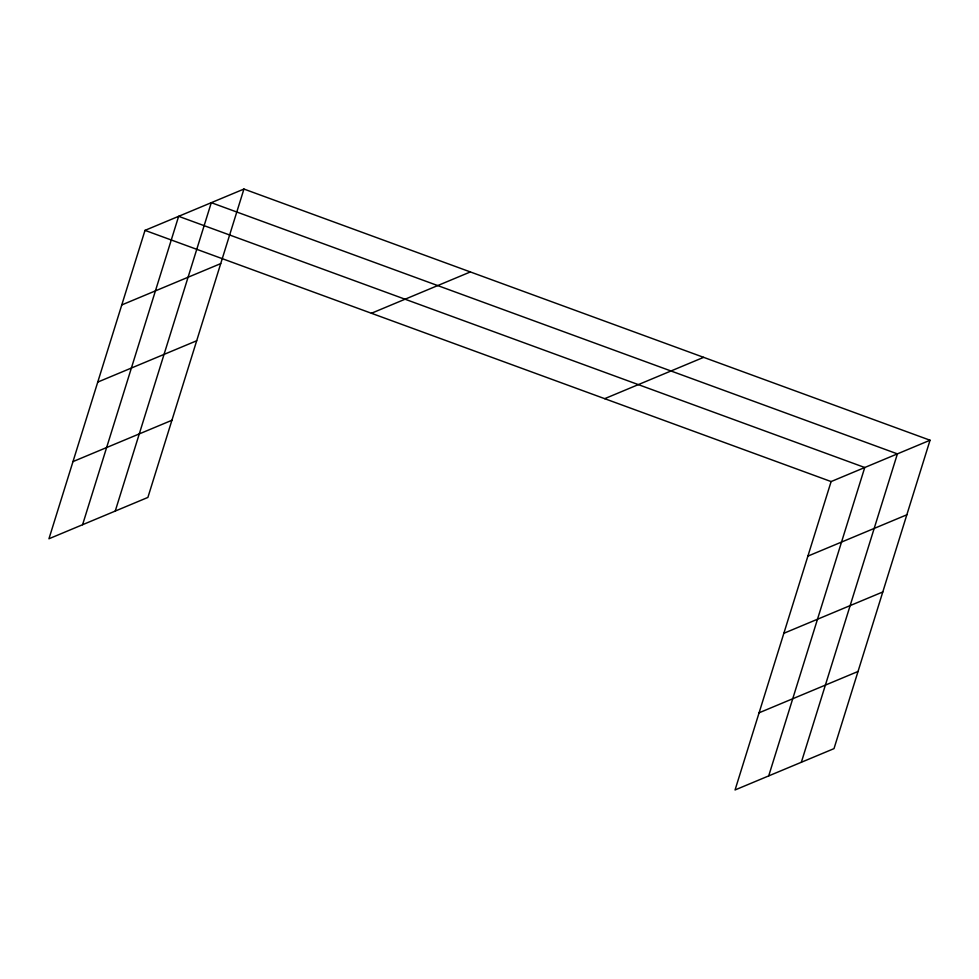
<?xml version="1.0" encoding="UTF-8"?>
<svg xmlns="http://www.w3.org/2000/svg" width="979" height="979" viewBox="0 0 979 979"><rect width="100%" height="100%" fill="white"/><g stroke="black" fill="none" stroke-linecap="round" stroke-linejoin="round"><path stroke-width="1.47" d="M243.942 189.045L145.002 230.371L48.95 538.768L147.89 497.43L243.942 189.045L930.05 440.232L833.998 748.629L735.058 789.955L831.11 481.57L930.05 440.232M82.591 524.707L178.643 216.322L864.751 467.509L768.699 775.906M115.241 511.075L211.293 202.677L897.4 453.877L801.348 762.274M121.775 304.934L220.716 263.608M97.741 382.091L196.681 340.765M371.42 313.268L470.361 271.942M72.984 461.598L171.925 420.272M604.692 398.673L703.632 357.347M807.883 556.121L906.823 514.795M783.849 633.291L882.789 591.965M759.092 712.798L858.032 671.472M145.002 230.371L831.11 481.57"/></g></svg>
